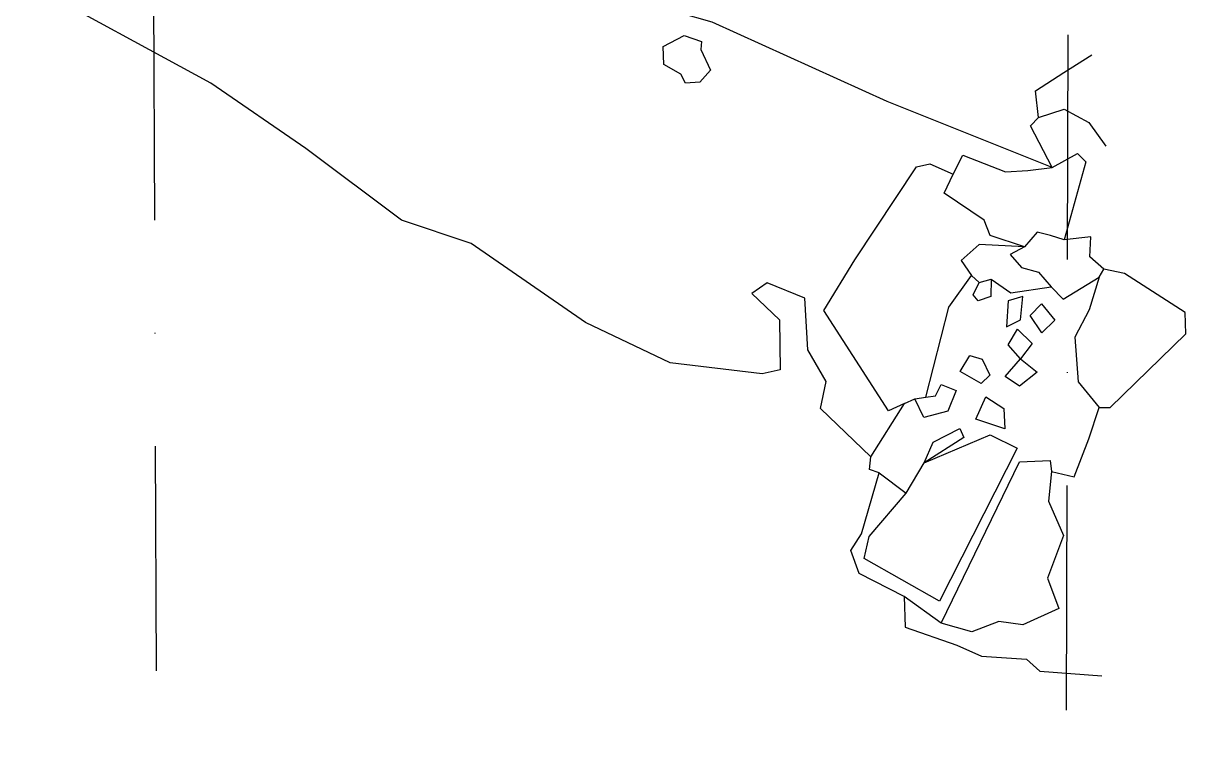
# Model space of a CAD drawing. Header units: metres. Extents: x 25 to 164, y -2060 to -1597.
# Drawn here: x 34.2 to 163.5, y -2060.3 to -1979.8 of the extents above; entities that cross this region are included whole.
import ezdxf

# ---------------------------------------------------------------- set-up
doc = ezdxf.new("R2010")
doc.units = ezdxf.units.M
doc.header["$LTSCALE"] = 25
doc.header["$MEASUREMENT"] = 0
doc.linetypes.add('STRICHPUNKTX2', pattern=[2, 1, -0.5, 0, -0.5])
for name, color, linetype in [('BEFUND', 1, 'CONTINUOUS'), ('GRABUNGSGRENZE', 3, 'STRICHPUNKTX2'), ('STEINE', 4, 'CONTINUOUS')]:
    doc.layers.add(name, color=color, linetype=linetype)

msp = doc.modelspace()

# ---------------------------------------------------------------- linework, layer by layer
at = {"layer": 'BEFUND'}
for points in [[(148.69, -1995.87), (130.33, -1988.53), (110.85, -1979.71), (103.52, -1977.66), (96.95, -1977.29), (79.09, -1967.6), (68.89, -1962.25), (65.42, -1961.96)], [(128.51, -2028.02), (122.91, -2022.66), (123.56, -2019.65), (121.51, -2016.15), (121.18, -2010.4), (116.99, -2008.69), (115.27, -2009.87), (118.34, -2012.81), (118.41, -2018.35), (116.43, -2018.82), (106.2, -2017.6), (96.76, -2013.11), (84.05, -2004.32), (76.3, -2001.71), (65.68, -1993.77), (55.11, -1986.49), (34.24, -1975.14)]]:
    msp.add_lwpolyline(points, dxfattribs=at)
msp.add_lwpolyline([(109.6, -1982.77), (110.67, -1985.06), (109.51, -1986.39), (107.88, -1986.5), (107.37, -1985.48), (105.48, -1984.42), (105.42, -1982.44), (107.76, -1981.2), (109.69, -1981.86)], close=True, dxfattribs=at)
at = {"layer": 'GRABUNGSGRENZE'}
for points in [[(47.43, -1626.04), (49.05, -2059.87)], [(151.18, -1630.41), (150.24, -2060.26)]]:
    msp.add_lwpolyline(points, dxfattribs=at)
at = {"layer": 'STEINE'}
for points in [[(147.14, -1990.31), (146.83, -1987.36), (149.99, -1985.31), (153.09, -1983.36)], [(148.69, -1995.87), (146.28, -1991.23), (147.14, -1990.31), (150, -1989.39), (152.76, -1990.86), (154.65, -1993.51)], [(145.6, -2004.71), (141.77, -2003.44), (141.1, -2001.71), (136.65, -1998.71), (137.67, -1996.62), (138.73, -1994.52), (143.48, -1996.34), (145.98, -1996.19), (148.69, -1995.87), (151.49, -1994.33), (152.41, -1995.25), (150.03, -2003.93)], [(132.27, -2022.09), (130.49, -2022.91), (123.27, -2011.76), (126.72, -2006.14), (133.58, -1995.81), (135.06, -1995.45), (137.67, -1996.62)], [(144.02, -2005.53), (145.25, -2007), (147.14, -2007.51), (148.57, -2009.14), (149.9, -2010.51), (153.92, -2008.05), (154.43, -2007.18), (152.85, -2005.81), (152.99, -2003.57), (150.03, -2003.93), (148.5, -2003.42), (147.02, -2003.07), (145.6, -2004.71), (144.02, -2005.53)], [(145.6, -2004.71), (140.55, -2004.42), (138.56, -2006.21), (139.69, -2007.89), (140.56, -2008.65), (141.88, -2008.29), (144.08, -2009.81), (148.57, -2009.14)], [(153.92, -2008.05), (152.81, -2011.68), (151.19, -2014.75), (151.56, -2019.69), (153.91, -2022.55), (153.91, -2022.55), (155.14, -2022.54), (163.53, -2014.36), (163.48, -2012.01), (156.73, -2007.64), (154.43, -2007.18)], [(134.62, -2021.42), (137.2, -2011.41), (139.69, -2007.89)], [(141.88, -2008.29), (141.84, -2010.23), (140.46, -2010.69), (139.9, -2010.03), (140.56, -2008.65), (141.88, -2008.29)], [(143.78, -2010.68), (143.58, -2013.59), (145.16, -2012.82), (145.41, -2010.22), (143.78, -2010.68)], [(147.51, -2014.24), (146.23, -2012.31), (147.5, -2011.03), (148.99, -2012.86), (147.51, -2014.24)], [(145.17, -2017.16), (143.79, -2015.58), (144.81, -2013.84), (146.44, -2015.42), (145.17, -2017.16)], [(140.79, -2019.88), (138.44, -2018.56), (139.51, -2016.77), (140.89, -2017.17), (141.76, -2018.95), (140.79, -2019.88)], [(145.03, -2020.17), (143.44, -2019.1), (145.17, -2017.16), (147.01, -2018.63), (145.03, -2020.17)], [(134.42, -2023.67), (133.4, -2021.58), (134.62, -2021.42), (135.69, -2021.27), (136.35, -2019.99), (137.99, -2020.65), (137.07, -2022.95), (134.42, -2023.67)], [(129.44, -2029.81), (128.37, -2029.45), (128.51, -2028.02), (132.27, -2022.09), (133.4, -2021.58)], [(143.41, -2024.92), (140.19, -2023.86), (141.3, -2021.35), (143.3, -2022.68), (143.41, -2024.92)], [(148.62, -2029.65), (151.13, -2030.26), (152.75, -2026.02), (153.91, -2022.55), (153.91, -2022.55)], [(136.16, -2044.07), (127.78, -2039.35), (128.33, -2036.9), (132.45, -2032.09), (134.44, -2028.72), (134.44, -2028.72), (141.78, -2025.59), (144.79, -2027.06), (136.16, -2044.07)], [(135.45, -2026.42), (138.41, -2024.88), (138.87, -2025.9), (134.44, -2028.72), (135.45, -2026.42)], [(136.32, -2046.52), (145.05, -2028.59), (148.47, -2028.43), (148.62, -2029.65), (148.28, -2032.97), (149.92, -2036.79), (148.15, -2041.54), (149.43, -2044.91), (145.4, -2046.7), (142.75, -2046.35), (139.74, -2047.48), (136.32, -2046.52)], [(136.32, -2046.52), (132.23, -2043.58), (127.22, -2040.99), (126.3, -2038.44), (127.47, -2036.6), (129.44, -2029.81), (132.45, -2032.09)], [(132.23, -2043.58), (132.34, -2046.99), (138.06, -2048.97), (140.82, -2050.19), (145.82, -2050.53), (147.31, -2051.85), (154.2, -2052.4)]]:
    msp.add_lwpolyline(points, dxfattribs=at)

doc.saveas('drawing.dxf')
